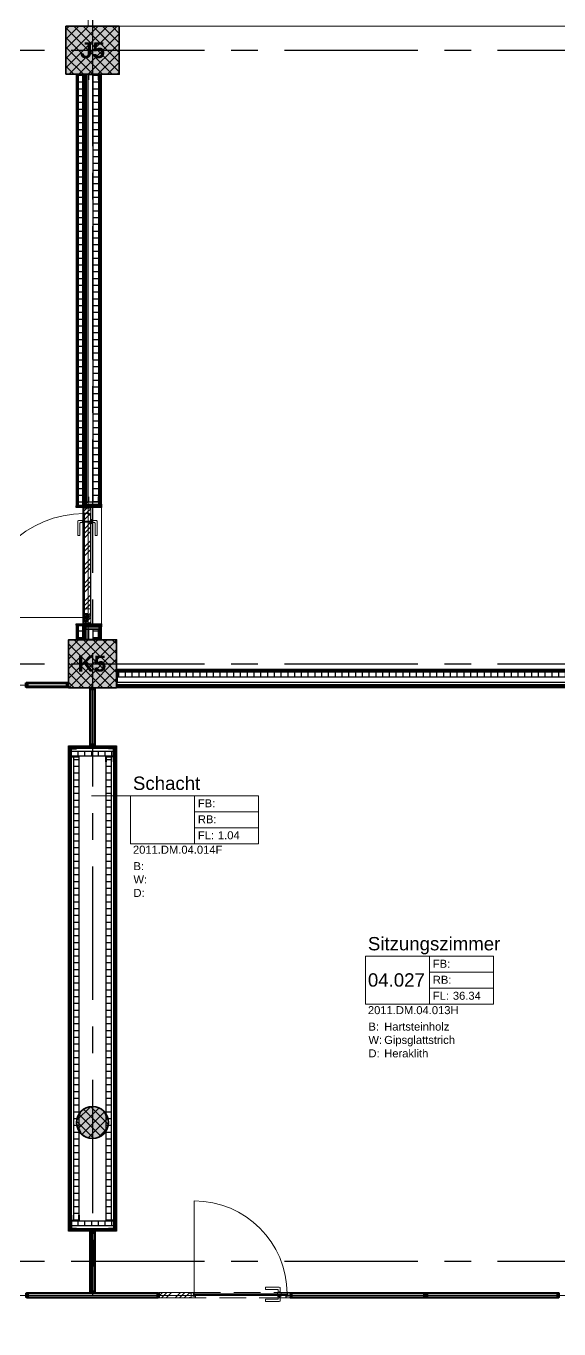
# Model space of a CAD drawing. Header units: millimetres. Extents: x -5 to 111, y -3 to 86.
# Drawn here: x 36.98 to 41.97, y 14.66 to 26.88 of the extents above; entities that cross this region are included whole.
import ezdxf

# ---------------------------------------------------------------- set-up
doc = ezdxf.new("R2010")
doc.units = ezdxf.units.MM
doc.linetypes.add('MITTE', pattern=[2, 1.25, -0.25, 0.25, -0.25])
doc.linetypes.add('STRICHLINIE2', pattern=[0.375, 0.25, -0.125])
for name, color, linetype, lineweight in [('A1------D-', 9, 'Continuous', 18), ('A1E00---E-', 3, 'MITTE', 25), ('A1E00---T-', 3, 'Continuous', 25), ('A1E2----E-', 4, 'Continuous', 35), ('A1E2----H-', 5, 'Continuous', 18), ('A1M11---E-', 3, 'Continuous', 25), ('A1M11---H-', 5, 'Continuous', 25), ('A1M16---E-', 5, 'Continuous', 18), ('A1Z21---E-', 210, 'Continuous', 18), ('A1Z29---T-', 5, 'Continuous', 18)]:
    doc.layers.add(name, color=color, linetype=linetype, lineweight=lineweight)
doc.layers.add('A1------H-', color=8, linetype='Continuous')
doc.styles.add('ARIAL', font='ARIAL.TTF')
doc.styles.add('ARIALFETT', font='ARIALBD.TTF')
doc.dimstyles.new('MST1_50m', dxfattribs={"dimtxt": 0.125, "dimasz": 0.05, "dimexe": 0.05, "dimexo": 0.1, "dimgap": 0.05, "dimtad": 1, "dimdec": 3, "dimzin": 9, "dimdsep": 46, "dimtxsty": 'ARIAL', "dimblk": 'ORIGIN', "dimcen": 0, "dimse1": 1, "dimse2": 1, "dimclrd": 256, "dimclre": 256, "dimclrt": 256, "dimadec": 0, "dimazin": 0, "dimtfac": 1, "dimtdec": 3, "dimtix": 1, "dimtmove": 0, "dimatfit": 3, "dimldrblk": 'ORIGIN', "dimfxl": 0, "dimlwd": -1, "dimlwe": -1, "dimarcsym": 0})
pattern_1 = [(45, (0, 0), (-0.084853, 0.084853), []), (45, (-0.02121, 0.02121), (-0.084853, 0.084853), []), (45, (-0.04243, 0.04243), (-0.084853, 0.084853), [])]

# ---------------------------------------------------------------- blocks, each defined once
blk = doc.blocks.new('Gruppe-11')
at = {"layer": 'A1M16---E-', "linetype": 'Continuous', "lineweight": 5}
h = blk.add_hatch(dxfattribs=at)
h.set_pattern_fill('HARTHOLZ', color=256, style=0, pattern_type=2)
h.set_pattern_definition(pattern_1)
h.paths.add_polyline_path([(0.3225, 0.43355), (0.3225, 0.39355), (0.3425, 0.39355), (0.3425, 0.38855), (0.6225, 0.38855), (0.6225, 0.43855), (0.3425, 0.43855), (0.3425, 0.43355)])
at = {"layer": 'A1M16---E-', "linetype": 'Continuous', "lineweight": 9}
blk.add_lwpolyline([(0.3225, 0.43355), (0.3225, 0.39355), (0.3425, 0.39355), (0.3425, 0.38855), (0.6225, 0.38855), (0.6225, 0.43855), (0.3425, 0.43855), (0.3425, 0.43355)], close=True, dxfattribs=at)
blk = doc.blocks.new('Gruppe-12')
at = {"layer": 'A1M16---E-', "linetype": 'Continuous', "lineweight": 0}
for points in [[(-0.592, 0.413), (-0.584, 0.413), (-0.584, 0.391), (-0.622, 0.391), (-0.622, 0.389), (-0.582, 0.389), (-0.582, 0.415), (-0.59, 0.415), (-0.59, 0.419), (-0.567, 0.419), (-0.567, 0.439), (-0.622, 0.439), (-0.622, 0.437), (-0.569, 0.437), (-0.569, 0.421), (-0.592, 0.421)], [(-0.577, 0.412), (0.293, 0.412), (0.293, 0.406), (-0.577, 0.406)], [(-0.577, 0.405), (0.293, 0.405), (0.293, 0.399), (-0.577, 0.399)], [(0.308, 0.413), (0.3, 0.413), (0.3, 0.391), (0.338, 0.391), (0.338, 0.389), (0.298, 0.389), (0.298, 0.415), (0.306, 0.415), (0.306, 0.419), (0.283, 0.419), (0.283, 0.439), (0.338, 0.439), (0.338, 0.437), (0.285, 0.437), (0.285, 0.421), (0.308, 0.421)]]:
    blk.add_hatch(color=256, dxfattribs=at).paths.add_polyline_path(points)
at = {"layer": 'A1M16---E-', "linetype": 'STRICHLINIE2', "lineweight": 9}
for p, q in [((0.298, 0.389), (-0.582, 0.389)), ((-0.567, 0.439), (0.283, 0.439))]:
    blk.add_line(p, q, dxfattribs=at)
at = {"layer": 'A1M16---E-', "linetype": 'Continuous', "lineweight": 9}
blk.add_line((0.293, 0.399), (0.293, -0.471), dxfattribs=at)
for points in [[(-0.592, 0.413), (-0.584, 0.413), (-0.584, 0.391), (-0.622, 0.391), (-0.622, 0.389), (-0.582, 0.389), (-0.582, 0.415), (-0.59, 0.415), (-0.59, 0.419), (-0.567, 0.419), (-0.567, 0.439), (-0.622, 0.439), (-0.622, 0.437), (-0.569, 0.437), (-0.569, 0.421), (-0.592, 0.421)], [(-0.607, 0.391), (-0.607, 0.437), (-0.569, 0.437), (-0.569, 0.421), (-0.592, 0.421), (-0.592, 0.413), (-0.584, 0.413), (-0.584, 0.391)], [(-0.59, 0.419), (-0.567, 0.419), (-0.567, 0.415), (-0.59, 0.415)], [(-0.577, 0.412), (0.293, 0.412), (0.293, 0.406), (-0.577, 0.406)], [(-0.577, 0.405), (0.293, 0.405), (0.293, 0.399), (-0.577, 0.399)], [(-0.509, 0.412), (-0.499, 0.412), (-0.499, 0.399), (-0.509, 0.399)], [(0.308, 0.413), (0.3, 0.413), (0.3, 0.391), (0.338, 0.391), (0.338, 0.389), (0.298, 0.389), (0.298, 0.415), (0.306, 0.415), (0.306, 0.419), (0.283, 0.419), (0.283, 0.439), (0.338, 0.439), (0.338, 0.437), (0.285, 0.437), (0.285, 0.421), (0.308, 0.421)], [(0.283, 0.419), (0.306, 0.419), (0.306, 0.415), (0.283, 0.415)], [(0.323, 0.391), (0.323, 0.437), (0.285, 0.437), (0.285, 0.421), (0.308, 0.421), (0.308, 0.413), (0.3, 0.413), (0.3, 0.391)], [(0.323, 0.437), (0.338, 0.437), (0.338, 0.434), (0.323, 0.434)], [(0.323, 0.394), (0.338, 0.394), (0.338, 0.391), (0.323, 0.391)]]:
    blk.add_lwpolyline(points, close=True, dxfattribs=at)
at = {"layer": 'A1M16---E-', "linetype": 'Continuous', "lineweight": 9, "flags": 128}
for points in [[(-0.523, 0.412), (-0.486, 0.412), (-0.486, 0.419, 0.414214), (-0.488, 0.421), (-0.521, 0.421, 0.414214), (-0.523, 0.419)], [(-0.523, 0.399), (-0.486, 0.399), (-0.486, 0.391, -0.414214), (-0.488, 0.389), (-0.521, 0.389, -0.414214), (-0.523, 0.391)], [(-0.504, 0.471, 0.414214), (-0.514, 0.461), (-0.514, 0.421), (-0.494, 0.421), (-0.494, 0.446, -0.414214), (-0.489, 0.451), (-0.374, 0.451), (-0.374, 0.471)], [(-0.504, 0.339, -0.414214), (-0.514, 0.349), (-0.514, 0.389), (-0.494, 0.389), (-0.494, 0.364, 0.414214), (-0.489, 0.359), (-0.374, 0.359), (-0.374, 0.339)]]:
    blk.add_lwpolyline(points, format="xyb", close=True, dxfattribs=at)
at = {"layer": 'A1M16---E-', "linetype": 'Continuous', "lineweight": 9}
for centre in [(-0.504, 0.427), (-0.504, 0.383)]:
    blk.add_circle(centre, 0.001, dxfattribs=at)
blk.add_arc((0.293, 0.399), 0.87, 180, 270, dxfattribs=at)
at = {"layer": 'A1M16---E-'}
blk.add_blockref('Gruppe-11', (0, 0), dxfattribs=at)
blk = doc.blocks.new('GLASTUERE 125')
at = {"layer": 'A1M16---E-'}
blk.add_blockref('Gruppe-12', (0, 0), dxfattribs=at)
blk = doc.blocks.new('Fluchtwegt_re')
at = {"layer": 'A1M16---E-', "linetype": 'Continuous', "lineweight": 0}
for points in [[(0.425, 0.545), (0.489, 0.545), (0.489, 0.537), (0.425, 0.537)], [(0.425, -0.537), (0.489, -0.537), (0.489, -0.545), (0.425, -0.545)]]:
    blk.add_hatch(color=256, dxfattribs=at).paths.add_polyline_path(points)
at = {"layer": 'A1M16---E-', "linetype": 'Continuous', "lineweight": 5}
h = blk.add_hatch(dxfattribs=at)
h.set_pattern_fill('HARTHOLZ', color=256, style=0, pattern_type=2)
h.set_pattern_definition(pattern_1)
h.paths.add_polyline_path([(0.489, 0.475), (0.489, 0.537), (0.425, 0.537), (0.425, 0.49), (0.474, 0.49), (0.474, 0.475)])
h = blk.add_hatch(dxfattribs=at)
h.set_pattern_fill('HARTHOLZ', color=256, style=0, pattern_type=2)
h.set_pattern_definition(pattern_1)
h.paths.add_polyline_path([(0.429, -0.407), (0.486, -0.407), (0.486, 0.472), (0.471, 0.472), (0.471, 0.487), (0.429, 0.487)])
h = blk.add_hatch(dxfattribs=at)
h.set_pattern_fill('HARTHOLZ', color=256, style=0, pattern_type=2)
h.set_pattern_definition(pattern_1)
h.paths.add_polyline_path([(0.489, -0.475), (0.489, -0.537), (0.425, -0.537), (0.425, -0.49), (0.474, -0.49), (0.474, -0.475)])
h = blk.add_hatch(dxfattribs=at)
h.set_pattern_fill('HARTHOLZ', color=256, style=0, pattern_type=2)
h.set_pattern_definition(pattern_1)
h.paths.add_polyline_path([(0.486, -0.407), (0.429, -0.407), (0.429, -0.487), (0.471, -0.487), (0.471, -0.472), (0.486, -0.472)])
at = {"layer": 'A1M16---E-', "linetype": 'Continuous'}
for p, q in [((0.425, -0.487), (-0.549, -0.487)), ((0.429, -0.475), (0.429, -0.45)), ((0.43, -0.475), (0.429, -0.475)), ((0.429, -0.475), (0.429, -0.487)), ((0.449, -0.487), (0.429, -0.487)), ((0.456, -0.45), (0.43, -0.45)), ((0.431, -0.473), (0.43, -0.475)), ((0.431, -0.46), (0.431, -0.452)), ((0.431, -0.454), (0.437, -0.458)), ((0.431, -0.473), (0.431, -0.46)), ((0.433, -0.451), (0.454, -0.451)), ((0.439, -0.463), (0.441, -0.477)), ((0.447, -0.464), (0.451, -0.479)), ((0.456, -0.464), (0.456, -0.452)), ((0.456, -0.453), (0.456, -0.465)), ((0.456, -0.465), (0.457, -0.465)), ((0.457, -0.45), (0.457, -0.465)), ((0.449, -0.49), (0.429, -0.49)), ((0.429, -0.491), (0.429, -0.49)), ((0.43, -0.491), (0.429, -0.491)), ((0.429, -0.491), (0.429, -0.524)), ((0.431, -0.494), (0.43, -0.491)), ((0.46, -0.525), (0.43, -0.525)), ((0.431, -0.494), (0.431, -0.511)), ((0.431, -0.511), (0.432, -0.522)), ((0.432, -0.522), (0.437, -0.519)), ((0.434, -0.523), (0.458, -0.523)), ((0.439, -0.513), (0.441, -0.5)), ((0.447, -0.513), (0.451, -0.498)), ((0.456, -0.523), (0.456, -0.513)), ((0.461, -0.49), (0.458, -0.49)), ((0.46, -0.515), (0.46, -0.521)), ((0.46, -0.515), (0.461, -0.515)), ((0.461, -0.515), (0.461, -0.49)), ((0.461, -0.524), (0.461, -0.515))]:
    blk.add_line(p, q, dxfattribs=at)
for points in [[(0.425, 0.545), (0.489, 0.545), (0.489, 0.537), (0.425, 0.537)], [(0.489, 0.475), (0.489, 0.537), (0.425, 0.537), (0.425, 0.49), (0.474, 0.49), (0.474, 0.475)], [(0.425, 0.487), (0.427, 0.487), (0.427, -0.487), (0.425, -0.487)], [(0.425, 0.417), (0.489, 0.417), (0.489, 0.407), (0.425, 0.407)], [(0.427, 0.487), (0.429, 0.487), (0.429, -0.487), (0.427, -0.487)], [(0.429, -0.407), (0.486, -0.407), (0.486, 0.472), (0.471, 0.472), (0.471, 0.487), (0.429, 0.487)], [(0.486, 0.472), (0.489, 0.472), (0.489, -0.472), (0.486, -0.472)], [(0.489, -0.475), (0.489, -0.537), (0.425, -0.537), (0.425, -0.49), (0.474, -0.49), (0.474, -0.475)], [(0.486, -0.407), (0.429, -0.407), (0.429, -0.487), (0.471, -0.487), (0.471, -0.472), (0.486, -0.472)], [(0.429, -0.45), (0.457, -0.45), (0.457, -0.487), (0.429, -0.487)], [(0.425, -0.537), (0.489, -0.537), (0.489, -0.545), (0.425, -0.545)], [(0.429, -0.49), (0.461, -0.49), (0.461, -0.525), (0.429, -0.525)]]:
    blk.add_lwpolyline(points, close=True, dxfattribs=at)
at = {"layer": 'A1M16---E-', "linetype": 'Continuous', "flags": 128}
for points in [[(0.366, 0.412, -0.414214), (0.376, 0.422), (0.416, 0.422), (0.416, 0.402), (0.391, 0.402, 0.414214), (0.386, 0.397), (0.386, 0.282), (0.366, 0.282)], [(0.425, 0.43), (0.425, 0.393), (0.418, 0.393, -0.414214), (0.416, 0.395), (0.416, 0.428, -0.414214), (0.418, 0.43)], [(0.489, 0.43), (0.489, 0.393), (0.497, 0.393, 0.414214), (0.499, 0.395), (0.499, 0.428, 0.414214), (0.497, 0.43)], [(0.549, 0.412, 0.414214), (0.539, 0.422), (0.499, 0.422), (0.499, 0.402), (0.524, 0.402, -0.414214), (0.529, 0.397), (0.529, 0.282), (0.549, 0.282)], [(0.457, -0.464), (0.457, -0.45), (0.457, -0.45, 0.414214), (0.457, -0.45), (0.456, -0.45), (0.43, -0.45), (0.43, -0.45, 0.414214), (0.429, -0.45), (0.429, -0.45), (0.429, -0.475), (0.43, -0.475), (0.431, -0.473), (0.431, -0.46), (0.431, -0.452), (0.431, -0.452, -0.385599), (0.432, -0.451), (0.433, -0.451), (0.454, -0.451), (0.455, -0.451, -0.414214), (0.456, -0.452), (0.456, -0.452), (0.456, -0.464)], [(0.461, -0.506), (0.461, -0.524), (0.461, -0.524, -0.414214), (0.461, -0.525), (0.46, -0.525), (0.43, -0.525), (0.43, -0.525, -0.414214), (0.429, -0.524), (0.429, -0.524), (0.429, -0.491), (0.43, -0.491), (0.431, -0.494), (0.431, -0.511), (0.432, -0.522), (0.432, -0.523, 0.388896), (0.433, -0.523), (0.434, -0.523), (0.458, -0.523), (0.459, -0.523, 0.414214), (0.46, -0.522), (0.46, -0.521), (0.46, -0.506)]]:
    blk.add_lwpolyline(points, format="xyb", close=True, dxfattribs=at)
at = {"layer": 'A1M16---E-', "linetype": 'Continuous'}
for points in [[(0.451, -0.479), (0.449, -0.477), (0.438, -0.477)], [(0.449, -0.486), (0.445, -0.482), (0.438, -0.484)], [(0.457, -0.485), (0.457, -0.465), (0.446, -0.456)], [(0.446, -0.463), (0.457, -0.472), (0.457, -0.485), (0.451, -0.479), (0.451, -0.467)], [(0.449, -0.491), (0.445, -0.495), (0.437, -0.493)], [(0.451, -0.498), (0.449, -0.5), (0.439, -0.5)], [(0.457, -0.492), (0.457, -0.512), (0.446, -0.521)], [(0.446, -0.514), (0.457, -0.505), (0.457, -0.492), (0.451, -0.498), (0.451, -0.51)]]:
    blk.add_lwpolyline(points, dxfattribs=at)
for centre, radius in [((0.41, 0.412), 0.001), ((0.505, 0.412), 0.001), ((0.435, -0.48), 0.00462), ((0.435, -0.48), 0.00287), ((0.442, -0.459), 0.00503), ((0.442, -0.459), 0.00287), ((0.454, -0.488), 0.00503), ((0.454, -0.488), 0.00287), ((0.435, -0.497), 0.00462), ((0.435, -0.497), 0.00287), ((0.442, -0.517), 0.00503), ((0.442, -0.517), 0.00287)]:
    blk.add_circle(centre, radius, dxfattribs=at)
blk.add_arc((0.425, -0.487), 0.974, 90, 180, dxfattribs=at)
blk = doc.blocks.new('_Origin')
at = {"color": 0, "linetype": 'ByBlock', "lineweight": -2}
blk.add_line((0, 0), (-1, 0), dxfattribs=at)
for points in [[(0, 0), (0, 1)], [(0, 0), (0, -1)]]:
    blk.add_lwpolyline(points)
blk.add_circle((0, 0), 0.5, dxfattribs=at)
blk = doc.blocks.new('*D224')
at = {"layer": 'A1------D-', "transparency": 16777216}
blk.add_line((5.295, 4.001), (84.625, 4.001), dxfattribs=at)
at = {"layer": 'Defpoints', "color": 0, "transparency": 16777216}
for p in [(84.675, 18.775), (5.245, 8.158), (84.675, 4.001)]:
    blk.add_point(p, dxfattribs=at)
at = {"layer": 'A1------D-', "transparency": 16777216, "xscale": 0.05, "yscale": 0.05, "zscale": 0.05, "rotation": 180}
blk.add_blockref('_Origin', (5.245, 4.001), dxfattribs=at)
at = {"layer": 'A1------D-', "transparency": 16777216, "xscale": 0.05, "yscale": 0.05, "zscale": 0.05}
blk.add_blockref('_Origin', (84.675, 4.001), dxfattribs=at)
at = {"layer": 'A1------D-', "transparency": 16777216, "insert": (44.96, 4.115), "char_height": 0.125, "attachment_point": 5, "style": 'ARIAL'}
blk.add_mtext('79.43', dxfattribs=at)
blk = doc.blocks.new('bbl-raumstempel')
for points in [[(0, 0), (0, -0.45), (1.2, -0.45), (1.2, 0), (0, 0)], [(0.6, -0.45), (0.6, 0)], [(0.6, -0.15), (1.2, -0.15)], [(0.6, -0.3), (1.2, -0.3)], [(1.2, -0.3), (1.2, -0.45)]]:
    blk.add_lwpolyline(points)
at = {"style": 'ARIAL'}
for s, p in [('FB:', (0.632, -0.108)), ('RB:', (0.632, -0.258)), ('FL:', (0.632, -0.408)), ('B:', (0.028, -0.697)), ('W:', (0.028, -0.822)), ('D:', (0.028, -0.948))]:
    blk.add_text(s, height=0.075, dxfattribs=at).set_placement(p)
for tag, p, height in [('RAUMBEZ', (0.023, 0.055), 0.125), ('FB', (0.82, -0.108), 0.075), ('RNR1', (0.023, -0.285), 0.125), ('RB', (0.82, -0.258), 0.075), ('FLAECHE', (0.82, -0.408), 0.075), ('RNR2', (0.023, -0.543), 0.075), ('B', (0.176, -0.697), 0.075), ('W', (0.176, -0.822), 0.075), ('D', (0.176, -0.948), 0.075)]:
    blk.add_attdef(tag, p, '', height=height, dxfattribs=at)
blk = doc.blocks.new('2011.DM.04.002H', base_point=(37.825, 21.125))
at = {"layer": 'A1Z21---E-'}
for points in [[(37.56, 32.175), (37.56, 26.875), (82.825, 26.875)], [(52.35, 26.875), (45.4, 26.875), (45.4, 26.425), (44.8, 26.425), (44.8, 26.875), (37.85, 26.875), (37.85, 26.425), (37.56, 26.425), (37.56, 21.125), (37.825, 21.125), (37.825, 21.125), (37.825, 20.772), (44.09, 20.772), (44.09, 20.85), (44.85, 20.85), (44.85, 21.125), (45.35, 21.125), (45.35, 20.9), (52.375, 20.9)]]:
    blk.add_lwpolyline(points, dxfattribs=at)
at = {"layer": 'A1Z21---E-', "style": 'ARIAL', "flags": 1}
blk.add_attdef('C_NUMBER', (37.825, 21.125), '', height=10, dxfattribs=at)
blk = doc.blocks.new('2011.DM.04.013H', base_point=(44.04, 15.58))
at = {"layer": 'A1Z21---E-'}
blk.add_lwpolyline([(44.04, 15.58), (44.115, 15.58), (44.115, 14.979), (37.6, 14.979), (37.6, 15.58), (37.825, 15.58), (37.825, 20.13), (37.6, 20.13), (37.6, 20.675), (37.825, 20.675), (37.825, 20.772), (44.09, 20.772), (44.09, 20.13), (44.04, 20.13)], close=True, dxfattribs=at)
at = {"layer": 'A1Z21---E-', "style": 'ARIAL', "flags": 1}
blk.add_attdef('C_NUMBER', (44.04, 15.58), '', height=10, dxfattribs=at)
blk = doc.blocks.new('2011.DM.04.014F', base_point=(37.727, 15.73))
at = {"layer": 'A1Z21---E-'}
blk.add_lwpolyline([(37.727, 15.73), (37.727, 15.678), (37.473, 15.678), (37.473, 16.545), (37.495, 16.493), (37.537, 16.464), (37.6, 16.45), (37.655, 16.461), (37.705, 16.492), (37.727, 16.545), (37.727, 16.653), (37.707, 16.706), (37.656, 16.739), (37.6, 16.75), (37.54, 16.737), (37.494, 16.706), (37.473, 16.655), (37.473, 20.032), (37.727, 20.032)], close=True, dxfattribs=at)
at = {"layer": 'A1Z21---E-', "style": 'ARIAL', "flags": 1}
blk.add_attdef('C_NUMBER', (37.727, 15.73), '', height=10, dxfattribs=at)
blk = doc.blocks.new('2011.DM.04.015H', base_point=(37.6, 14.979))
at = {"layer": 'A1Z21---E-'}
blk.add_lwpolyline([(37.6, 14.979), (31.976, 14.979), (31.976, 20.7), (37.375, 20.7), (37.375, 20.675), (37.6, 20.675), (37.6, 20.13), (37.375, 20.13), (37.375, 15.58), (37.6, 15.58)], close=True, dxfattribs=at)
at = {"layer": 'A1Z21---E-', "style": 'ARIAL', "flags": 1}
blk.add_attdef('C_NUMBER', (37.6, 14.979), '', height=10, dxfattribs=at)
blk = doc.blocks.new('2011.DM.04.025V', base_point=(44.845, 13.53))
at = {"layer": 'A1Z21---E-'}
blk.add_lwpolyline([(31.976, 14.979), (44.115, 14.979), (44.115, 15.58), (44.845, 15.58), (44.845, 13.53), (10.701, 13.53), (44.845, 13.53), (10.701, 13.53)], dxfattribs=at)
at = {"layer": 'A1Z21---E-', "style": 'ARIAL', "flags": 1}
blk.add_attdef('C_NUMBER', (44.845, 13.53), '', height=10, dxfattribs=at)
blk = doc.blocks.new('2011.DM.04.049V', base_point=(35.55, 47.104))
at = {"layer": 'A1Z21---E-'}
blk.add_lwpolyline([(30.65, 20.7), (37.375, 20.7), (37.375, 21.125), (37.56, 21.125), (37.56, 26.425), (37.35, 26.425), (37.35, 26.875), (37.56, 26.875), (37.56, 32.175)], dxfattribs=at)
at = {"layer": 'A1Z21---E-', "style": 'ARIAL', "flags": 1}
blk.add_attdef('C_NUMBER', (35.55, 47.104), '', height=10, dxfattribs=at)

msp = doc.modelspace()

# ---------------------------------------------------------------- hatches: boundary and pattern name
at = {"layer": 'A1------H-'}
for points in [[(37.35, 26.425), (37.85, 26.425), (37.85, 26.875), (37.35, 26.875)], [(37.35, 26.425), (37.85, 26.425), (37.85, 26.875), (37.35, 26.875)], [(37.375, 20.675), (37.825, 20.675), (37.825, 21.125), (37.375, 21.125)], [(37.375, 20.675), (37.825, 20.675), (37.825, 21.125), (37.375, 21.125)]]:
    msp.add_hatch(color=256, dxfattribs=at).paths.add_polyline_path(points)
h = msp.add_hatch(color=256, dxfattribs=at)
edge = h.paths.add_edge_path()
edge.add_arc((37.6, 16.6), 0.15, 0, 360)
at = {"layer": 'A1E2----H-'}
h = msp.add_hatch(dxfattribs=at)
h.set_pattern_fill('ANSI37', color=256, scale=0.02, style=0)
h.paths.add_polyline_path([(37.35, 26.425), (37.85, 26.425), (37.85, 26.875), (37.35, 26.875)])
h = msp.add_hatch(dxfattribs=at)
h.set_pattern_fill('ANSI37', color=256, scale=0.02, style=0)
h.paths.add_polyline_path([(37.35, 26.425), (37.85, 26.425), (37.85, 26.875), (37.35, 26.875)])
h = msp.add_hatch(dxfattribs=at)
h.set_pattern_fill('ANSI37', color=256, scale=0.02, style=0)
h.paths.add_polyline_path([(37.375, 20.675), (37.825, 20.675), (37.825, 21.125), (37.375, 21.125)])
h = msp.add_hatch(dxfattribs=at)
h.set_pattern_fill('ANSI37', color=256, scale=0.02, style=0)
h.paths.add_polyline_path([(37.375, 20.675), (37.825, 20.675), (37.825, 21.125), (37.375, 21.125)])
h = msp.add_hatch(dxfattribs=at)
h.set_pattern_fill('ANSI37', color=256, scale=0.02, style=0)
edge = h.paths.add_edge_path()
edge.add_arc((37.6, 16.6), 0.15, 0, 360, ccw=False)
at = {"layer": 'A1M11---H-'}
h = msp.add_hatch(dxfattribs=at)
h.set_pattern_fill('ANSI31', color=256, scale=0.02, angle=315, style=0)
h.paths.add_polyline_path([(37.467, 22.383), (37.467, 26.419), (37.507, 26.419), (37.507, 22.383)])
h = msp.add_hatch(dxfattribs=at)
h.set_pattern_fill('ANSI31', color=256, scale=0.02, angle=315, style=0)
h.paths.add_polyline_path([(37.607, 22.418), (37.607, 26.419), (37.657, 26.419), (37.657, 22.418)])
h = msp.add_hatch(dxfattribs=at)
h.set_pattern_fill('ANSI31', color=256, scale=0.02, angle=315, style=0)
h.paths.add_polyline_path([(37.467, 21.128), (37.467, 21.26), (37.507, 21.26), (37.507, 21.128)])
h = msp.add_hatch(dxfattribs=at)
h.set_pattern_fill('ANSI31', color=256, scale=0.02, angle=315, style=0)
h.paths.add_polyline_path([(37.607, 21.131), (37.607, 21.222), (37.657, 21.222), (37.657, 21.131)])
h = msp.add_hatch(dxfattribs=at)
h.set_pattern_fill('ANSI31', color=256, scale=0.02, angle=45, style=0)
h.paths.add_polyline_path([(37.831, 20.772), (37.831, 20.822), (44.844, 20.822), (44.844, 20.772)])
h = msp.add_hatch(dxfattribs=at)
h.set_pattern_fill('ANSI31', color=256, scale=0.02, angle=45, style=0)
h.paths.add_polyline_path([(37.403, 20.0793), (37.797, 20.0793), (37.797, 20.0323), (37.403, 20.0323)])
h = msp.add_hatch(dxfattribs=at)
h.set_pattern_fill('ANSI31', color=256, scale=0.02, angle=315, style=0)
h.paths.add_polyline_path([(37.4257, 20.027), (37.4727, 20.027), (37.4727, 15.683), (37.4257, 15.683)])
h = msp.add_hatch(dxfattribs=at)
h.set_pattern_fill('ANSI31', color=256, scale=0.02, angle=315, style=0)
h.paths.add_polyline_path([(37.7272, 20.027), (37.7742, 20.027), (37.7742, 15.683), (37.7272, 15.683)])
h = msp.add_hatch(dxfattribs=at)
h.set_pattern_fill('ANSI31', color=256, scale=0.02, angle=45, style=0)
h.paths.add_polyline_path([(37.403, 15.6308), (37.403, 15.6778), (37.797, 15.6778), (37.797, 15.6308)])

# ---------------------------------------------------------------- linework, layer by layer
at = {"layer": 'A1E00---E-'}
for p, q in [((37.6, 79), (37.6, 14.9776)), ((1.4, 26.65), (89.8, 26.65)), ((1.4, 20.9), (89.8, 20.9)), ((1.4, 15.3), (47.4, 15.3))]:
    msp.add_line(p, q, dxfattribs=at)
at = {"layer": 'A1E2----E-', "flags": 128}
for points in [[(37.35, 26.425), (37.85, 26.425), (37.85, 26.875), (37.35, 26.875), (37.35, 26.425)], [(37.35, 26.425), (37.85, 26.425), (37.85, 26.875), (37.35, 26.875), (37.35, 26.425)], [(37.375, 20.675), (37.825, 20.675), (37.825, 21.125), (37.375, 21.125), (37.375, 20.675)], [(37.375, 20.675), (37.825, 20.675), (37.825, 21.125), (37.375, 21.125), (37.375, 20.675)]]:
    msp.add_lwpolyline(points, dxfattribs=at)
at = {"layer": 'A1E2----E-'}
msp.add_circle((37.6, 16.6), 0.15, dxfattribs=at)
msp.add_circle((37.6, 16.6), 0.15, dxfattribs=at)
at = {"layer": 'A1M11---E-'}
for p, q in [((36.9925, 20.6875), (36.9775, 20.7145)), ((36.9925, 20.7145), (36.9775, 20.6875)), ((37.355, 20.6875), (37.37, 20.7145)), ((37.355, 20.7145), (37.37, 20.6875)), ((37.5875, 20.655), (37.6145, 20.67)), ((37.6145, 20.655), (37.5875, 20.67)), ((37.5875, 20.15), (37.6145, 20.135)), ((37.6145, 20.15), (37.5875, 20.135)), ((37.5875, 15.56), (37.6145, 15.575)), ((37.6145, 15.56), (37.5875, 15.575)), ((36.995, 14.9925), (36.98, 14.9655)), ((36.995, 14.9655), (36.98, 14.9925)), ((37.5875, 15.0205), (37.6145, 15.0055)), ((37.6145, 15.0205), (37.5875, 15.0055)), ((38.205, 14.9925), (38.22, 14.9655)), ((38.205, 14.9655), (38.22, 14.9925)), ((39.47, 14.9925), (39.455, 14.9655)), ((39.47, 14.9655), (39.455, 14.9925)), ((40.7075, 14.9925), (40.7225, 14.9655)), ((40.7075, 14.9655), (40.7225, 14.9925)), ((40.7425, 14.9925), (40.7275, 14.9655)), ((40.7425, 14.9655), (40.7275, 14.9925)), ((41.9575, 14.9925), (41.9725, 14.9655)), ((41.9575, 14.9655), (41.9725, 14.9925))]:
    msp.add_line(p, q, dxfattribs=at)
for points in [[(37.4475, 26.878), (37.51, 26.878), (37.51, 26.875), (37.4475, 26.875)], [(37.51, 26.878), (37.685, 26.878), (37.685, 26.875), (37.51, 26.875)], [(37.4475, 26.425), (37.51, 26.425), (37.51, 26.422), (37.4475, 26.422)], [(37.46, 22.38), (37.46, 26.422), (37.4475, 26.422), (37.4475, 22.38)], [(37.46, 26.372), (37.463, 26.372), (37.463, 26.419), (37.507, 26.419), (37.507, 26.372), (37.51, 26.372), (37.51, 26.422), (37.46, 26.422)], [(37.467, 26.419), (37.507, 26.419), (37.507, 22.383), (37.467, 22.383)], [(37.51, 26.425), (37.685, 26.425), (37.685, 26.422), (37.51, 26.422)], [(37.51, 26.422), (37.51, 22.38), (37.525, 22.38), (37.525, 26.422)], [(37.525, 26.422), (37.525, 22.395), (37.54, 22.395), (37.54, 26.422)], [(37.54, 26.422), (37.54, 22.415), (37.56, 22.415), (37.56, 26.422)], [(37.56, 26.422), (37.66, 26.422), (37.66, 26.372), (37.657, 26.372), (37.657, 26.419), (37.563, 26.419), (37.563, 26.372), (37.56, 26.372)], [(37.607, 26.419), (37.657, 26.419), (37.657, 22.418), (37.607, 22.418)], [(37.66, 26.422), (37.66, 22.395), (37.6725, 22.395), (37.6725, 26.422)], [(37.6725, 26.422), (37.6725, 22.395), (37.685, 22.395), (37.685, 26.422)], [(37.4475, 22.38), (37.51, 22.38), (37.51, 22.365), (37.4475, 22.365)], [(37.51, 22.43), (37.507, 22.43), (37.507, 22.383), (37.463, 22.383), (37.463, 22.43), (37.46, 22.43), (37.46, 22.38), (37.51, 22.38)], [(37.51, 22.38), (37.685, 22.38), (37.685, 22.365), (37.51, 22.365)], [(37.525, 22.395), (37.685, 22.395), (37.685, 22.38), (37.525, 22.38)], [(37.54, 22.395), (37.66, 22.395), (37.66, 22.415), (37.54, 22.415)], [(37.66, 22.415), (37.56, 22.415), (37.56, 22.465), (37.563, 22.465), (37.563, 22.418), (37.657, 22.418), (37.657, 22.465), (37.66, 22.465)], [(37.4475, 21.275), (37.51, 21.275), (37.51, 21.26), (37.4475, 21.26)], [(37.46, 21.128), (37.46, 21.26), (37.4475, 21.26), (37.4475, 21.128)], [(37.46, 21.21), (37.463, 21.21), (37.463, 21.257), (37.507, 21.257), (37.507, 21.21), (37.51, 21.21), (37.51, 21.26), (37.46, 21.26)], [(37.467, 21.26), (37.507, 21.26), (37.507, 21.128), (37.467, 21.128)], [(37.51, 21.275), (37.685, 21.275), (37.685, 21.26), (37.51, 21.26)], [(37.525, 21.128), (37.525, 21.26), (37.51, 21.26), (37.51, 21.128)], [(37.525, 21.26), (37.685, 21.26), (37.685, 21.245), (37.525, 21.245)], [(37.4475, 21.128), (37.51, 21.128), (37.51, 21.125), (37.4475, 21.125)], [(37.51, 21.178), (37.507, 21.178), (37.507, 21.131), (37.463, 21.131), (37.463, 21.178), (37.46, 21.178), (37.46, 21.128), (37.51, 21.128)], [(37.51, 21.128), (37.685, 21.128), (37.685, 21.125), (37.51, 21.125)], [(37.54, 21.128), (37.54, 21.245), (37.525, 21.245), (37.525, 21.128)], [(37.54, 21.245), (37.66, 21.245), (37.66, 21.225), (37.54, 21.225)], [(37.54, 21.128), (37.54, 21.225), (37.56, 21.225), (37.56, 21.128)], [(37.56, 21.225), (37.66, 21.225), (37.66, 21.175), (37.657, 21.175), (37.657, 21.222), (37.563, 21.222), (37.563, 21.175), (37.56, 21.175)], [(37.66, 21.128), (37.56, 21.128), (37.56, 21.178), (37.563, 21.178), (37.563, 21.131), (37.657, 21.131), (37.657, 21.178), (37.66, 21.178)], [(37.607, 21.222), (37.657, 21.222), (37.657, 21.131), (37.607, 21.131)], [(37.6725, 21.128), (37.6725, 21.245), (37.66, 21.245), (37.66, 21.128)], [(37.685, 21.128), (37.685, 21.245), (37.6725, 21.245), (37.6725, 21.128)], [(37.825, 20.85), (37.828, 20.85), (37.828, 20.675), (37.825, 20.675)], [(37.828, 20.85), (44.847, 20.85), (44.847, 20.8375), (37.828, 20.8375)], [(37.828, 20.8375), (44.847, 20.8375), (44.847, 20.825), (37.828, 20.825)], [(37.878, 20.725), (37.828, 20.725), (37.828, 20.825), (37.878, 20.825), (37.878, 20.822), (37.831, 20.822), (37.831, 20.728), (37.878, 20.728)], [(37.831, 20.822), (44.844, 20.822), (44.844, 20.772), (37.831, 20.772)], [(36.9725, 20.7205), (36.9775, 20.7205), (36.9775, 20.6795), (36.9725, 20.6795)], [(36.9775, 20.725), (37.37, 20.725), (37.37, 20.723), (36.9775, 20.723)], [(36.9775, 20.723), (37.37, 20.723), (37.37, 20.677), (36.9775, 20.677)], [(36.9775, 20.7145), (36.9775, 20.7205), (37.37, 20.7205), (37.37, 20.7145)], [(36.9775, 20.7145), (36.9925, 20.7145), (36.9925, 20.6875), (36.9775, 20.6875)], [(36.9775, 20.6795), (36.9775, 20.6875), (37.37, 20.6875), (37.37, 20.6795)], [(36.9775, 20.677), (37.37, 20.677), (37.37, 20.675), (36.9775, 20.675)], [(37.355, 20.7145), (37.37, 20.7145), (37.37, 20.6875), (37.355, 20.6875)], [(37.37, 20.7205), (37.375, 20.7205), (37.375, 20.6795), (37.37, 20.6795)], [(37.575, 20.67), (37.577, 20.67), (37.577, 20.135), (37.575, 20.135)], [(37.577, 20.67), (37.623, 20.67), (37.623, 20.135), (37.577, 20.135)], [(37.5795, 20.675), (37.6205, 20.675), (37.6205, 20.67), (37.5795, 20.67)], [(37.5795, 20.135), (37.5875, 20.135), (37.5875, 20.67), (37.5795, 20.67)], [(37.5875, 20.67), (37.6145, 20.67), (37.6145, 20.655), (37.5875, 20.655)], [(37.6145, 20.135), (37.6205, 20.135), (37.6205, 20.67), (37.6145, 20.67)], [(37.623, 20.67), (37.625, 20.67), (37.625, 20.135), (37.623, 20.135)], [(37.828, 20.705), (44.847, 20.705), (44.847, 20.725), (37.828, 20.725)], [(37.828, 20.705), (44.847, 20.705), (44.847, 20.69), (37.828, 20.69)], [(37.828, 20.69), (44.847, 20.69), (44.847, 20.675), (37.828, 20.675)], [(37.375, 20.13), (37.825, 20.13), (37.825, 20.1175), (37.375, 20.1175)], [(37.375, 20.1175), (37.3875, 20.1175), (37.3875, 15.5925), (37.375, 15.5925)], [(37.3875, 20.1175), (37.8125, 20.1175), (37.8125, 20.105), (37.3875, 20.105)], [(37.3875, 20.105), (37.4, 20.105), (37.4, 15.605), (37.3875, 15.605)], [(37.45, 20.105), (37.4, 20.105), (37.4, 20.03), (37.45, 20.03), (37.45, 20.0323), (37.403, 20.0323), (37.403, 20.1028), (37.45, 20.1028)], [(37.475, 19.98), (37.475, 20.03), (37.4, 20.03), (37.4, 19.98), (37.4023, 19.98), (37.4023, 20.027), (37.4727, 20.027), (37.4727, 19.98)], [(37.403, 20.0793), (37.797, 20.0793), (37.797, 20.0323), (37.403, 20.0323)], [(37.5795, 20.135), (37.6205, 20.135), (37.6205, 20.13), (37.5795, 20.13)], [(37.5875, 20.15), (37.6145, 20.15), (37.6145, 20.135), (37.5875, 20.135)], [(37.725, 19.98), (37.725, 20.03), (37.8, 20.03), (37.8, 19.98), (37.7977, 19.98), (37.7977, 20.027), (37.7272, 20.027), (37.7272, 19.98)], [(37.75, 20.105), (37.8, 20.105), (37.8, 20.03), (37.75, 20.03), (37.75, 20.0323), (37.797, 20.0323), (37.797, 20.1028), (37.75, 20.1028)], [(37.8, 20.105), (37.8125, 20.105), (37.8125, 15.605), (37.8, 15.605)], [(37.8125, 20.1175), (37.825, 20.1175), (37.825, 15.5925), (37.8125, 15.5925)], [(37.4257, 20.027), (37.4727, 20.027), (37.4727, 15.683), (37.4257, 15.683)], [(37.7272, 20.027), (37.7742, 20.027), (37.7742, 15.683), (37.7272, 15.683)], [(37.475, 15.73), (37.475, 15.68), (37.4, 15.68), (37.4, 15.73), (37.4023, 15.73), (37.4023, 15.683), (37.4727, 15.683), (37.4727, 15.73)], [(37.45, 15.605), (37.4, 15.605), (37.4, 15.68), (37.45, 15.68), (37.45, 15.6778), (37.403, 15.6778), (37.403, 15.6073), (37.45, 15.6073)], [(37.403, 15.6778), (37.797, 15.6778), (37.797, 15.6308), (37.403, 15.6308)], [(37.725, 15.73), (37.725, 15.68), (37.8, 15.68), (37.8, 15.73), (37.7977, 15.73), (37.7977, 15.683), (37.7272, 15.683), (37.7272, 15.73)], [(37.75, 15.605), (37.8, 15.605), (37.8, 15.68), (37.75, 15.68), (37.75, 15.6778), (37.797, 15.6778), (37.797, 15.6073), (37.75, 15.6073)], [(37.375, 15.5925), (37.825, 15.5925), (37.825, 15.58), (37.375, 15.58)], [(37.3875, 15.605), (37.8125, 15.605), (37.8125, 15.5925), (37.3875, 15.5925)], [(37.575, 15.575), (37.577, 15.575), (37.577, 15.005), (37.575, 15.005)], [(37.577, 15.575), (37.623, 15.575), (37.623, 15.005), (37.577, 15.005)], [(37.5795, 15.58), (37.6205, 15.58), (37.6205, 15.575), (37.5795, 15.575)], [(37.5795, 15.575), (37.5875, 15.575), (37.5875, 15.0055), (37.5795, 15.0055)], [(37.5875, 15.575), (37.6145, 15.575), (37.6145, 15.56), (37.5875, 15.56)], [(37.6145, 15.575), (37.6205, 15.575), (37.6205, 15.0055), (37.6145, 15.0055)], [(37.623, 15.575), (37.625, 15.575), (37.625, 15.005), (37.623, 15.005)], [(36.975, 15.0005), (36.98, 15.0005), (36.98, 14.9595), (36.975, 14.9595)], [(36.98, 15.005), (38.22, 15.005), (38.22, 15.003), (36.98, 15.003)], [(36.98, 15.003), (38.22, 15.003), (38.22, 14.957), (36.98, 14.957)], [(38.22, 15.0005), (38.22, 14.9925), (36.98, 14.9925), (36.98, 15.0005)], [(36.98, 14.9925), (36.995, 14.9925), (36.995, 14.9655), (36.98, 14.9655)], [(38.22, 14.9655), (38.22, 14.9595), (36.98, 14.9595), (36.98, 14.9655)], [(36.98, 14.957), (38.22, 14.957), (38.22, 14.955), (36.98, 14.955)], [(37.5795, 15.0055), (37.6205, 15.0055), (37.6205, 15.0005), (37.5795, 15.0005)], [(37.5875, 15.0205), (37.6145, 15.0205), (37.6145, 15.0055), (37.5875, 15.0055)], [(38.205, 14.9925), (38.22, 14.9925), (38.22, 14.9655), (38.205, 14.9655)], [(38.22, 15.0005), (38.225, 15.0005), (38.225, 14.9595), (38.22, 14.9595)], [(39.455, 15.005), (40.7225, 15.005), (40.7225, 15.003), (39.455, 15.003)], [(39.455, 15.003), (40.7225, 15.003), (40.7225, 14.957), (39.455, 14.957)], [(40.7225, 15.0005), (40.7225, 14.9925), (39.455, 14.9925), (39.455, 15.0005)], [(39.455, 14.9925), (39.47, 14.9925), (39.47, 14.9655), (39.455, 14.9655)], [(40.7225, 14.9655), (40.7225, 14.9595), (39.455, 14.9595), (39.455, 14.9655)], [(39.455, 14.957), (40.7225, 14.957), (40.7225, 14.955), (39.455, 14.955)], [(40.7075, 14.9925), (40.7225, 14.9925), (40.7225, 14.9655), (40.7075, 14.9655)], [(40.7225, 15.0005), (40.7275, 15.0005), (40.7275, 14.9595), (40.7225, 14.9595)], [(40.7275, 15.005), (41.9725, 15.005), (41.9725, 15.003), (40.7275, 15.003)], [(40.7275, 15.003), (41.9725, 15.003), (41.9725, 14.957), (40.7275, 14.957)], [(41.9725, 15.0005), (41.9725, 14.9925), (40.7275, 14.9925), (40.7275, 15.0005)], [(40.7275, 14.9925), (40.7425, 14.9925), (40.7425, 14.9655), (40.7275, 14.9655)], [(41.9725, 14.9655), (41.9725, 14.9595), (40.7275, 14.9595), (40.7275, 14.9655)], [(40.7275, 14.957), (41.9725, 14.957), (41.9725, 14.955), (40.7275, 14.955)], [(41.9575, 14.9925), (41.9725, 14.9925), (41.9725, 14.9655), (41.9575, 14.9655)], [(41.9725, 15.0005), (41.9775, 15.0005), (41.9775, 14.9595), (41.9725, 14.9595)]]:
    msp.add_lwpolyline(points, close=True, dxfattribs=at)
at = {"layer": 'A1M16---E-'}
msp.add_lwpolyline([(37.51, 22.365), (37.685, 22.365), (37.685, 21.275), (37.51, 21.275)], close=True, dxfattribs=at)
at = {"layer": 'A1Z29---T-'}
msp.add_line((37.9562, 19.6618), (37.5911, 19.6618), dxfattribs=at)

# ---------------------------------------------------------------- block references
at = {"layer": 'A1M16---E-'}
msp.add_blockref('Fluchtwegt_re', (37.0947, 21.82), dxfattribs=at)
at = {"layer": 'A1M16---E-', "rotation": 180}
msp.add_blockref('GLASTUERE 125', (38.8475, 15.3936), dxfattribs=at)
at = {"layer": 'A1Z21---E-'}
for name, p in [('2011.DM.04.002H', (37.825, 21.125)), ('2011.DM.04.049V', (35.55, 47.1039)), ('2011.DM.04.013H', (44.04, 15.58)), ('2011.DM.04.025V', (44.845, 13.53)), ('2011.DM.04.015H', (37.5997, 14.9789)), ('2011.DM.04.014F', (37.7272, 15.73))]:
    msp.add_blockref(name, p, dxfattribs=at)
at = {"layer": 'A1Z29---T-'}
for p, values in [((37.9562, 19.6618), {'FLAECHE': '1.04', 'RAUMBEZ': 'Schacht', 'RNR2': '2011.DM.04.014F'}), ((40.1599, 18.1579), {'FLAECHE': '36.34', 'RAUMBEZ': 'Sitzungszimmer', 'RNR1': '04.027', 'RNR2': '2011.DM.04.013H', 'B': 'Hartsteinholz', 'W': 'Gipsglattstrich', 'D': 'Heraklith'})]:
    msp.add_blockref('bbl-raumstempel', p, dxfattribs=at).add_auto_attribs(values)

# ---------------------------------------------------------------- texts
at = {"layer": 'A1E00---T-', "style": 'ARIALFETT'}
for s, p in [('J5', (37.4837, 26.5755)), ('K5', (37.46, 20.8255))]:
    msp.add_text(s, height=0.15, dxfattribs=at).set_placement(p)

# ---------------------------------------------------------------- dimensions: what is measured, and where the dimension line sits
at = {"layer": 'A1------D-'}
dim = msp.add_linear_dim(base=(84.675, 4.0007), p1=(5.245, 8.158), p2=(84.675, 18.775), dimstyle='MST1_50m', dxfattribs=at)
dim.commit()
dim.dimension.update_dxf_attribs({"geometry": '*D224', "text_midpoint": (44.96, 4.1146)})

doc.saveas('drawing.dxf')
